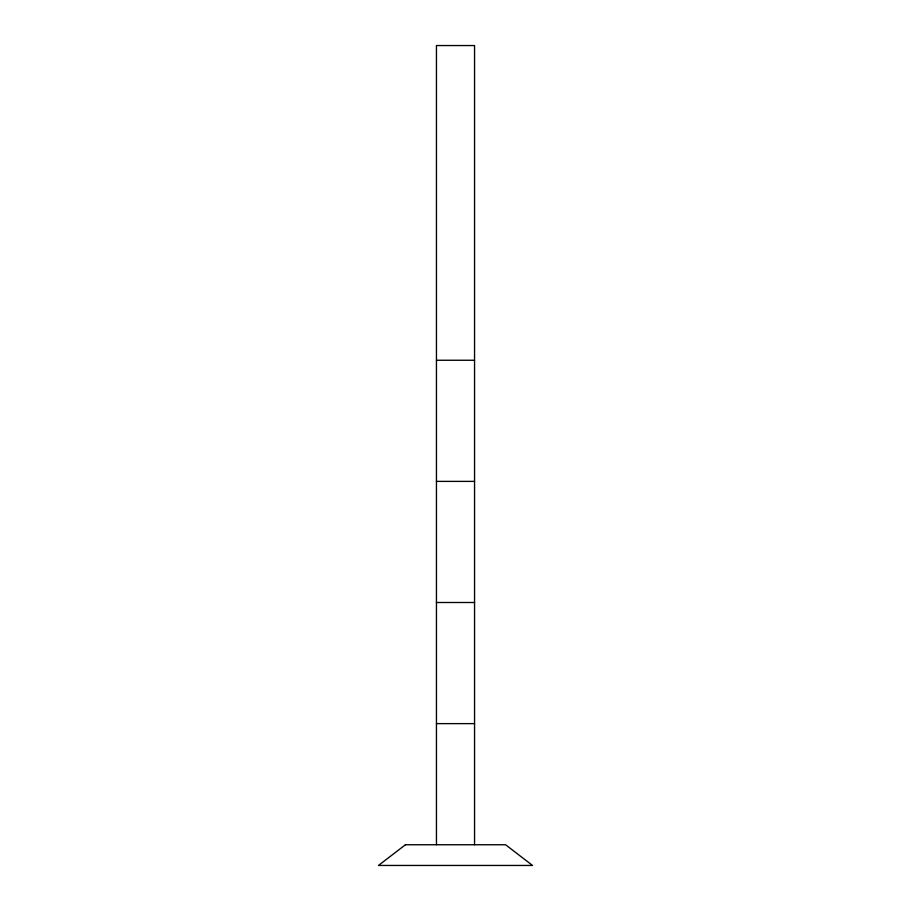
<?xml version="1.0" encoding="UTF-8"?>
<svg xmlns="http://www.w3.org/2000/svg" width="911" height="911" viewBox="0 0 911 911"><rect width="100%" height="100%" fill="white"/><g stroke="black" fill="none" stroke-linecap="round" stroke-linejoin="round"><path stroke-width="1.37" d="M436.449 360.255L474.551 360.255M436.449 481.384L474.551 481.384M436.449 602.501L474.551 602.501M436.449 723.619L474.551 723.619M474.551 844.748L474.551 45.55L436.449 45.55L436.449 844.748M405.441 844.748L378.475 865.45L532.525 865.45L505.559 844.748L405.441 844.748"/></g></svg>
